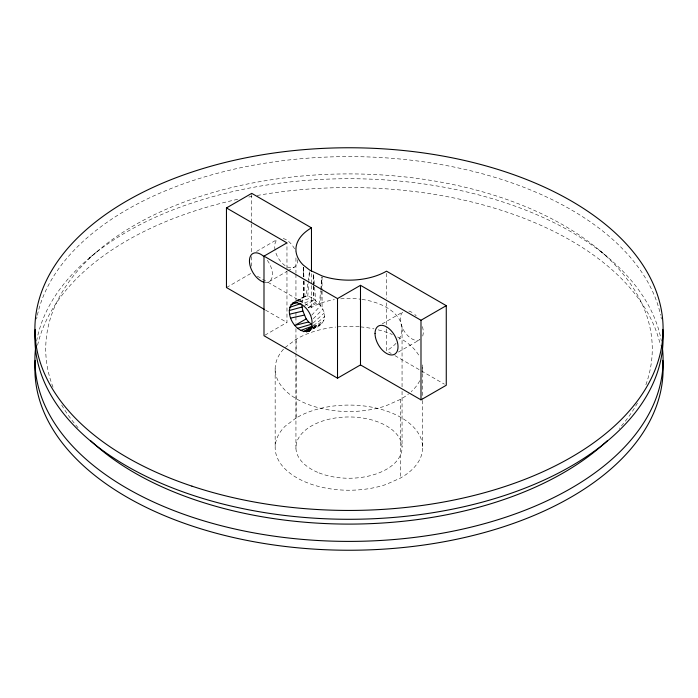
<?xml version="1.0" encoding="UTF-8"?>
<svg xmlns="http://www.w3.org/2000/svg" width="698" height="698" viewBox="0 0 698 698"><rect width="100%" height="100%" fill="white"/><g stroke="black" fill="none" stroke-linecap="round" stroke-linejoin="round"><path stroke-width="0.52" stroke-dasharray="3.49 2.62" d="M321.298 290.83L320.53 305.741C328.077 314.606 324.814 325.53 313.358 328.645M321.359 289.766L322.022 276.984L322.075 289.932M307.783 296.205L308.664 283.65M308.743 282.603L309.546 271.094L308.333 279.758M301.833 303.272L302.888 297.802L304.284 296.362C311.02 294.966 316.369 301.327 320.53 305.741L311.404 315.522M319.335 304.415L320.652 290.691M320.757 289.635L321.979 276.975M307.766 284.069L306.195 295.935L297.802 300.751M313.306 318.689L322.79 309.293M313.044 323.069L324.3 312.948M89.213 258.12L98.174 250.582M313.463 325.696L324.814 316.534M308.15 307.731L316.43 301.44M285.054 347.587L296.127 339.254L300.288 336.994A73.665 42.526 0 0 1 335.651 327.074M296.127 417.962L285.054 426.295A73.84 42.63 0 0 0 296.79 477.746A73.84 42.63 0 0 0 385.915 484.525L400.347 478.13L404.255 475.731A73.665 42.526 0 0 0 401.088 417.535A73.665 42.526 0 0 0 300.288 415.703L296.127 417.962L296.127 356.504M313.245 327.72L324.3 319.815M313.219 328.522L322.79 322.563M283.51 349.201A73.84 42.63 0 0 0 297.933 399.692A73.84 42.63 0 0 0 385.915 405.817L400.347 399.422L404.255 397.022A73.665 42.526 0 0 0 408.592 393.899M297.601 300.794L305.392 296.1M313.236 328.61L320.53 324.5M308.35 307.914L317.616 302.531M312.983 328.2L319.335 324.928M256.55 251.411L277.141 239.519M226.457 287.541L251.734 272.944M269.044 281.713L286.834 271.443M287.768 270.903L294.32 267.116M296.214 301.021L304.284 296.362M304.633 305.541L314.606 299.782L302.731 303.307M264.908 335.206L286.965 322.467L286.965 242.878M382.146 323.924L402.746 312.032M398.392 352.062L419.926 339.638A16.246 9.379 60 0 1 404.037 330.861A16.246 9.379 60 0 1 402.999 311.954M296.362 301.17L302.888 297.802M313.498 326.917L317.616 325.512M298.334 301.684L302.103 300.131M299.739 301.929L311.517 297.68M316.43 325.477L313.419 325.015M257.335 276.181L311.474 307.434A53.074 30.642 0 0 1 334.403 299.643M386.526 328.959L386.526 350.771L391.194 353.467M394.928 355.622L444.399 384.179M265.554 310.113L286.965 322.467M599.826 250.582L608.787 258.12M313.585 274.358L314.501 285.971M314.589 287.026L315.671 300.751M303.377 267.203L304.084 280.09M304.136 281.163L304.956 296.205M313.69 285.281L313.463 274.419L313.419 285.116M313.716 286.372L313.987 299.407M303.438 276.74L303.298 267.177L303.264 276.914M303.499 280.989L303.735 296.92M422.622 367.558L422.622 399.343M422.622 400.425L422.622 448.945M402.057 328.322L402.057 387.032M402.057 391.386L402.057 446.833M400.347 399.422L400.347 478.13M386.526 273.354L386.526 298.43M386.526 302.792L386.526 327.868M322.075 291.014L322.075 308.263M313.419 286.189L313.419 299.067M311.474 273.633L311.474 284.54M311.474 285.63L311.474 307.434M303.264 281.224L303.264 297.4M296.127 339.254L296.127 352.193M295.943 257.902L295.943 273.145M295.943 274.235L295.943 301.44M295.943 312.329L295.943 315.592M295.943 316.683L295.943 323.209M295.943 328.653L295.943 352.603M295.943 353.685L295.943 448.378M275.16 368.902L275.16 447.601M251.734 194.445L251.734 222.793M251.734 223.884L251.734 252.231M251.734 256.594L251.734 266.4M36.619 318.986A314.1 181.34 0 0 1 36.985 317.101M37.378 315.217A314.1 181.34 0 0 1 349 156.605A314.1 181.34 0 0 1 660.622 315.217M661.015 317.101A314.1 181.34 0 0 1 661.381 318.986M36.619 341.095A314.1 181.34 0 0 1 349 178.714A314.1 181.34 0 0 1 661.381 341.095M37.587 345.231A314.1 181.34 0 0 1 238.489 199.148M248.811 197.028A314.1 181.34 0 0 1 251.934 196.426M257.169 195.475A314.1 181.34 0 0 1 637.265 296.877L641.043 302.138A314.1 181.34 0 0 1 660.413 345.231M53.031 387.198A303.272 175.093 0 0 1 348.206 173.907A303.272 175.093 0 0 1 645.31 386.299M637.422 403.104A303.272 175.093 0 0 1 619.213 428.493M78.071 427.673A303.272 175.093 0 0 1 60.578 403.104M408.827 311.038A16.246 9.379 60 0 1 414.045 313.847M414.778 314.466A16.246 9.379 60 0 1 416.2 315.845M422.412 326.612A16.246 9.379 60 0 1 422.211 337.186M297.688 259.682A16.246 9.379 60 0 1 288.065 267.212A16.246 9.379 60 0 1 275.317 251.027M275.099 250.076A16.246 9.379 60 0 1 277.403 239.44M283.222 238.515A16.246 9.379 60 0 1 295.751 251.201M267.308 260.293A16.246 9.379 60 0 1 272.264 276.347A16.246 9.379 60 0 1 263.896 282.166M422.334 364.897A73.665 42.526 0 0 1 422.334 372.898M419.734 380.759A73.665 42.526 0 0 1 411.192 391.683M337.474 326.891A73.665 42.526 0 0 1 359.61 326.812M360.526 326.891A73.665 42.526 0 0 1 373.954 328.88M378.255 329.866A73.665 42.526 0 0 1 392.293 334.49M397.712 336.994A73.665 42.526 0 0 1 419.734 357.036M362.044 299.398A53.074 30.642 0 0 1 398.767 339.743M396.045 343.285A53.074 30.642 0 0 1 386.526 350.771M340.694 298.84A53.074 30.642 0 0 1 360.997 299.25M319.047 472.904A53.074 30.642 0 0 0 401.917 449.931A53.074 30.642 0 0 0 326.027 419.987A53.074 30.642 0 0 0 319.047 472.904"/><path stroke-width="1.05" d="M292.628 303.089C305.663 299.966 318.096 321.508 308.874 331.236L310.61 330.145C296.685 338.076 280.212 308.568 295.429 301.649M312.73 326.437L303.726 331.69L312.521 327.388M306.492 331.969L312.058 328.741M264.621 309.572L226.457 287.541L226.457 207.943L251.734 193.355L311.474 227.845L311.474 271.452M311.474 227.845A53.074 30.642 0 0 0 303.264 265.057L309.624 270.047L322.075 275.919A53.074 30.642 0 0 0 386.526 271.173L446.266 305.663L446.266 385.261L420.99 399.849L360.491 364.914L337.509 378.185L263.992 335.738L263.992 256.14L286.965 242.878L226.457 207.943M263.992 256.14L337.509 298.587L360.491 285.325L420.99 320.26L446.266 305.663M308.656 321.979L306.195 318.916L295.01 325.338L308.656 321.979L311.517 324.212L297.776 328.261M290.804 304.79L297.392 302.077M300.751 330.424L312.556 326.106M289.653 307.321L300.821 303.613M289.26 310.531L302.103 306.998L301.972 305.139M289.653 314.187L302.888 311.072L306.195 318.916M290.804 318.052L304.284 315.121M302.103 306.998L302.888 311.072M420.99 320.26L420.99 399.849M360.491 285.325L360.491 364.914M337.509 298.587L337.509 378.185M662.751 329.404A314.1 181.34 0 0 1 349 519.286A314.1 181.34 0 0 1 35.249 329.404M662.132 345.824A314.1 181.34 0 0 1 349 541.395A314.1 181.34 0 0 1 35.868 345.824M662.751 360.351A314.1 181.34 0 0 1 349 550.242A314.1 181.34 0 0 1 35.249 360.351M607.225 440.822A303.272 175.093 0 0 1 90.775 440.822M263.896 282.166A16.246 9.379 60 0 1 249.439 261.008A16.246 9.379 60 0 1 263.896 256.541M191.95 486.148A314.1 181.34 0 0 0 663.1 329.098A314.1 181.34 0 0 0 191.95 172.057A314.1 181.34 0 0 0 191.95 486.148M375.035 333.522A16.246 9.379 60 0 0 392.276 354.959A16.246 9.379 60 0 0 392.276 331.986A16.246 9.379 60 0 0 375.035 333.522"/></g></svg>
